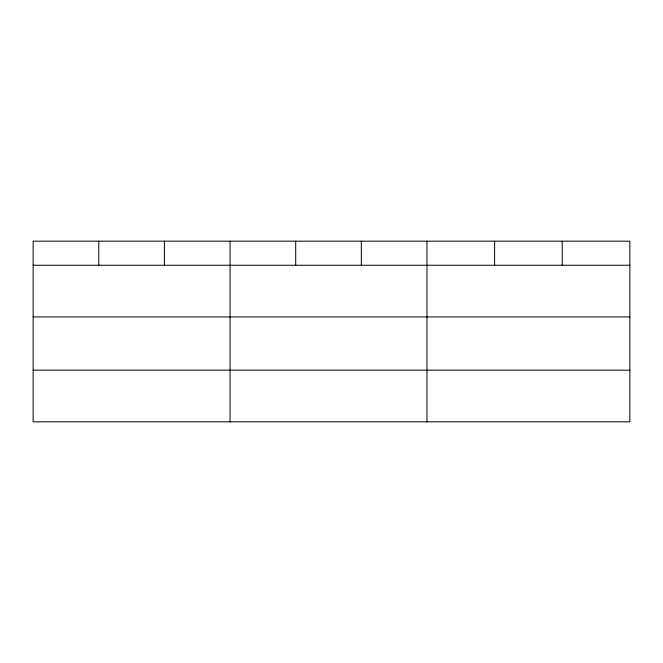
<?xml version="1.0" encoding="UTF-8"?>
<svg xmlns="http://www.w3.org/2000/svg" width="663" height="663" viewBox="0 0 663 663"><rect width="100%" height="100%" fill="white"/><g stroke="black" fill="none" stroke-linecap="round" stroke-linejoin="round"><path stroke-width="0.99" d="M629.85 316.931L629.85 241.175L33.15 241.175L33.15 421.825L629.85 421.825L629.85 316.931L33.15 316.931M33.15 265.258L629.85 265.258M33.15 370.161L629.85 370.161M562.224 241.175L562.224 265.258M494.598 241.175L494.598 265.258M426.972 241.175L426.972 421.825M361.335 241.175L361.335 265.258M295.698 241.175L295.698 265.258M230.061 241.175L230.061 421.825M164.424 241.175L164.424 265.258M98.787 241.175L98.787 265.258"/></g></svg>
